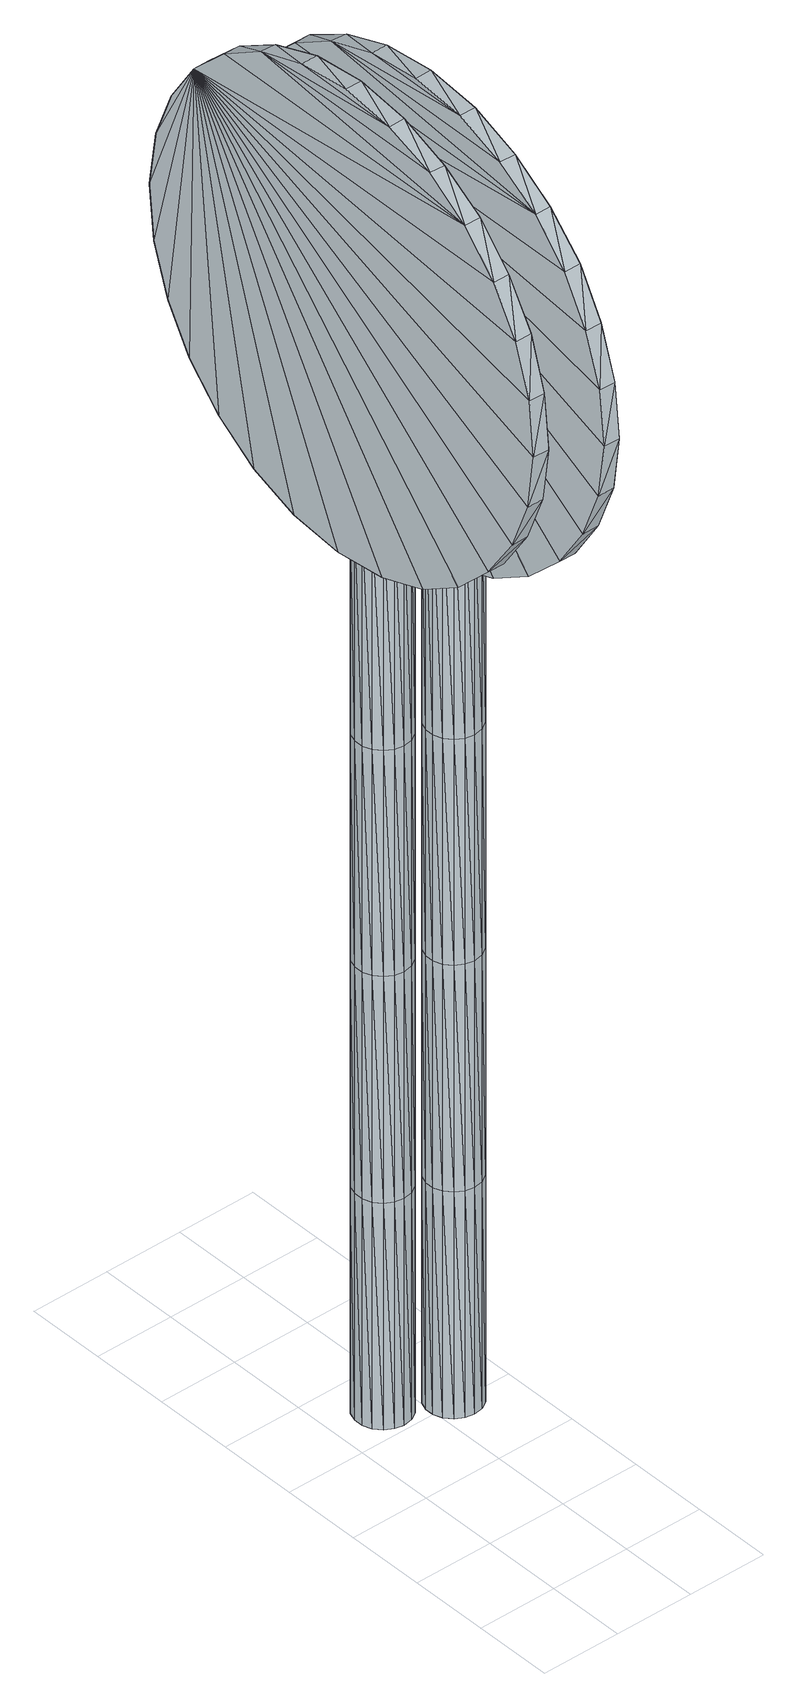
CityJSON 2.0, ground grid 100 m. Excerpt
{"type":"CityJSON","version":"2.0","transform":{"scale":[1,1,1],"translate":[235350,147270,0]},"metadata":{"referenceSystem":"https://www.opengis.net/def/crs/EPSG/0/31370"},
"CityObjects":{
"object1":{"type":"GenericCityObject","attributes":{"cluster":59,"mean_distance_to_centroid":0.147,"new_centroid_x":235304.31,"new_centroid_y":147688.89,"mean_distance_to_camera":8.13,"H1":0,"H2":0,"Z_final":109.16,"cluster2":-1,"proj_x":235305.79,"proj_y":147693.33,"id_line":25153,"bearing_l":288.42,"distance":4.69,"orientation":"left","G_obj":108.42},"geometry":[{"type":"MultiSurface","lod":"2","boundaries":[[[0,1,2]],[[2,1,3]],[[3,1,4]],[[4,1,5]],[[5,1,6]],[[1,7,6]],[[1,8,7]],[[1,9,8]],[[1,10,9]],[[1,11,10]],[[1,12,11]],[[1,13,12]],[[1,14,13]],[[15,14,1]],[[16,15,1]],[[17,16,1]],[[18,17,1]],[[0,18,1]],[[19,20,0]],[[19,0,2]],[[21,19,2]],[[21,2,3]],[[21,3,22]],[[22,3,4]],[[22,4,23]],[[23,4,5]],[[23,5,24]],[[24,5,6]],[[24,6,25]],[[25,6,7]],[[25,7,26]],[[26,7,8]],[[26,8,27]],[[8,9,27]],[[27,9,28]],[[9,10,28]],[[10,29,28]],[[10,11,29]],[[11,30,29]],[[11,12,30]],[[30,12,31]],[[31,12,13]],[[31,13,32]],[[32,13,14]],[[32,14,33]],[[33,14,15]],[[33,15,34]],[[34,15,16]],[[34,16,35]],[[35,16,17]],[[36,35,17]],[[18,36,17]],[[20,36,18]],[[20,18,0]],[[37,38,20]],[[37,20,19]],[[39,37,19]],[[21,39,19]],[[39,21,40]],[[40,21,22]],[[40,22,41]],[[41,22,23]],[[41,23,42]],[[42,23,24]],[[42,24,43]],[[43,24,25]],[[43,25,44]],[[44,25,26]],[[26,45,44]],[[26,27,45]],[[27,46,45]],[[27,28,46]],[[28,47,46]],[[28,29,47]],[[47,29,48]],[[29,30,48]],[[48,30,49]],[[49,30,31]],[[49,31,50]],[[50,31,32]],[[50,32,51]],[[51,32,33]],[[51,33,52]],[[52,33,34]],[[52,34,53]],[[53,34,35]],[[54,53,35]],[[54,35,36]],[[38,54,36]],[[38,36,20]],[[55,56,38]],[[55,38,37]],[[57,55,37]],[[57,37,39]],[[57,39,58]],[[58,39,40]],[[58,40,59]],[[59,40,41]],[[59,41,60]],[[60,41,42]],[[60,42,61]],[[61,42,43]],[[61,43,62]],[[62,43,44]],[[44,63,62]],[[44,45,63]],[[45,64,63]],[[45,46,64]],[[46,65,64]],[[46,47,65]],[[47,66,65]],[[47,48,66]],[[66,48,67]],[[67,48,49]],[[67,49,68]],[[68,49,50]],[[68,50,69]],[[69,50,51]],[[69,51,70]],[[70,51,52]],[[70,52,71]],[[71,52,53]],[[72,71,53]],[[72,53,54]],[[56,72,54]],[[56,54,38]],[[73,74,56]],[[73,56,55]],[[75,73,55]],[[75,55,57]],[[75,57,76]],[[76,57,58]],[[76,58,77]],[[77,58,59]],[[77,59,78]],[[78,59,60]],[[78,60,79]],[[79,60,61]],[[79,61,80]],[[80,61,62]],[[62,81,80]],[[62,63,81]],[[63,82,81]],[[63,64,82]],[[64,83,82]],[[64,65,83]],[[65,84,83]],[[65,66,84]],[[84,66,85]],[[85,66,67]],[[85,67,86]],[[86,67,68]],[[86,68,87]],[[87,68,69]],[[87,69,88]],[[88,69,70]],[[88,70,89]],[[89,70,71]],[[90,89,71]],[[90,71,72]],[[74,90,72]],[[74,72,56]],[[91,92,74]],[[91,74,73]],[[93,91,73]],[[93,73,75]],[[93,75,94]],[[94,75,76]],[[94,76,95]],[[95,76,77]],[[95,77,96]],[[96,77,78]],[[96,78,97]],[[97,78,79]],[[97,79,98]],[[98,79,80]],[[80,99,98]],[[80,81,99]],[[81,100,99]],[[81,82,100]],[[82,101,100]],[[82,83,101]],[[83,102,101]],[[83,84,102]],[[102,84,103]],[[103,84,85]],[[103,85,104]],[[104,85,86]],[[104,86,105]],[[105,86,87]],[[105,87,106]],[[106,87,88]],[[106,88,107]],[[107,88,89]],[[108,107,89]],[[108,89,90]],[[92,108,90]],[[92,90,74]],[[92,91,109]],[[91,93,109]],[[93,94,109]],[[94,95,109]],[[95,96,109]],[[109,96,97]],[[109,97,98]],[[109,98,99]],[[109,99,100]],[[109,100,101]],[[109,101,102]],[[109,102,103]],[[109,103,104]],[[105,109,104]],[[106,109,105]],[[107,109,106]],[[108,109,107]],[[92,109,108]],[[110,111,112]],[[113,112,114]],[[115,112,113]],[[116,112,115]],[[117,112,116]],[[118,112,117]],[[119,112,118]],[[120,112,119]],[[121,112,120]],[[122,112,121]],[[122,123,112]],[[123,110,112]],[[111,124,112]],[[124,125,112]],[[125,126,112]],[[126,127,112]],[[127,128,112]],[[128,129,112]],[[129,130,112]],[[130,131,112]],[[112,131,132]],[[131,133,132]],[[131,134,133]],[[133,134,135]],[[133,135,136]],[[135,137,136]],[[133,136,138]],[[136,139,138]],[[136,137,139]],[[137,140,139]],[[137,135,140]],[[135,141,140]],[[135,134,141]],[[134,142,141]],[[134,131,142]],[[131,143,142]],[[131,130,143]],[[143,130,144]],[[144,130,129]],[[144,129,145]],[[145,129,128]],[[145,128,146]],[[146,127,147]],[[147,127,126]],[[147,126,148]],[[148,126,125]],[[148,125,149]],[[149,125,124]],[[150,149,124]],[[150,124,111]],[[151,150,111]],[[151,111,110]],[[152,151,110]],[[152,110,123]],[[146,128,127]],[[153,123,122]],[[154,153,122]],[[154,122,121]],[[155,154,121]],[[155,121,120]],[[156,155,120]],[[156,120,119]],[[157,156,119]],[[157,119,118]],[[157,118,158]],[[158,118,117]],[[158,117,159]],[[153,152,123]],[[159,117,116]],[[159,116,160]],[[160,116,115]],[[160,115,161]],[[161,115,113]],[[161,113,162]],[[162,113,114]],[[162,114,163]],[[163,114,112]],[[163,112,164]],[[164,112,132]],[[132,165,164]],[[132,133,165]],[[133,138,165]],[[138,139,140]],[[161,162,163]],[[160,161,163]],[[159,160,163]],[[158,159,163]],[[157,158,163]],[[156,157,163]],[[155,156,163]],[[154,155,163]],[[153,154,163]],[[153,163,152]],[[152,163,151]],[[151,163,150]],[[150,163,149]],[[149,163,148]],[[148,163,147]],[[147,163,146]],[[146,163,145]],[[145,163,144]],[[144,163,143]],[[143,163,142]],[[163,164,142]],[[142,164,165]],[[142,165,141]],[[165,140,141]],[[165,138,140]],[[166,167,168]],[[168,167,169]],[[170,168,169]],[[170,169,171]],[[170,171,172]],[[172,171,173]],[[172,173,174]],[[174,173,175]],[[174,175,176]],[[176,175,177]],[[176,177,178]],[[178,177,179]],[[178,179,180]],[[180,179,181]],[[180,181,182]],[[182,181,183]],[[182,183,184]],[[184,183,185]],[[184,185,186]],[[186,185,187]],[[186,187,188]],[[188,187,189]],[[188,189,190]],[[190,189,191]],[[192,190,191]],[[192,191,193]],[[194,192,193]],[[194,193,195]],[[196,194,195]],[[196,195,197]],[[198,196,197]],[[198,197,199]],[[200,198,199]],[[200,199,201]],[[202,200,201]],[[202,201,203]],[[204,202,203]],[[204,203,205]],[[206,204,205]],[[206,205,207]],[[208,206,207]],[[208,207,209]],[[210,208,209]],[[210,209,211]],[[212,210,211]],[[212,211,213]],[[214,212,213]],[[214,213,215]],[[216,214,215]],[[216,215,217]],[[216,217,218]],[[218,217,219]],[[218,219,220]],[[220,219,221]],[[220,221,222]],[[222,221,223]],[[222,223,224]],[[224,223,225]],[[224,225,226]],[[226,225,227]],[[226,227,228]],[[228,227,229]],[[228,229,230]],[[230,229,231]],[[230,231,232]],[[232,231,233]],[[232,233,234]],[[234,233,235]],[[234,235,236]],[[236,235,237]],[[238,236,237]],[[238,237,239]],[[238,239,240]],[[240,239,241]],[[241,242,240]],[[241,243,242]],[[242,243,244]],[[244,243,245]],[[244,245,246]],[[246,245,247]],[[246,247,248]],[[248,247,249]],[[248,249,250]],[[250,249,251]],[[250,251,252]],[[252,251,253]],[[252,253,254]],[[254,253,255]],[[254,255,256]],[[256,255,257]],[[256,257,258]],[[258,257,259]],[[258,259,260]],[[260,259,261]],[[260,261,262]],[[262,261,263]],[[262,263,264]],[[264,263,265]],[[264,265,266]],[[266,265,267]],[[267,268,266]],[[267,269,268]],[[269,270,268]],[[269,271,270]],[[271,272,270]],[[271,273,272]],[[273,274,272]],[[273,275,274]],[[275,276,274]],[[275,277,276]],[[277,278,276]],[[277,279,278]],[[279,280,278]],[[279,281,280]],[[281,282,280]],[[281,283,282]],[[283,284,282]],[[283,285,284]],[[285,286,284]],[[285,287,286]],[[287,288,286]],[[287,289,288]],[[288,289,290]],[[290,289,291]],[[290,291,292]],[[292,291,293]],[[292,293,294]],[[294,293,295]],[[294,295,296]],[[296,295,297]],[[296,297,298]],[[298,297,299]],[[298,299,300]],[[300,299,301]],[[300,301,302]],[[302,301,303]],[[302,303,304]],[[304,303,305]],[[304,305,306]],[[306,305,307]],[[306,307,308]],[[308,307,309]],[[308,309,310]],[[310,309,311]],[[311,166,310]],[[311,167,166]],[[169,167,311]],[[169,311,171]],[[171,311,309]],[[173,171,309]],[[173,309,307]],[[175,173,307]],[[175,307,305]],[[177,175,305]],[[177,305,303]],[[179,177,303]],[[179,303,301]],[[181,179,301]],[[181,301,299]],[[183,181,299]],[[183,299,297]],[[183,297,295]],[[185,183,295]],[[185,295,293]],[[187,185,293]],[[187,293,291]],[[189,187,291]],[[189,291,289]],[[189,289,287]],[[189,287,285]],[[191,189,285]],[[191,285,283]],[[193,191,283]],[[195,193,283]],[[195,283,281]],[[197,195,281]],[[199,197,281]],[[201,199,281]],[[201,281,279]],[[203,201,279]],[[205,203,279]],[[205,279,277]],[[205,277,207]],[[207,277,209]],[[209,277,275]],[[209,275,211]],[[211,275,273]],[[211,273,213]],[[213,273,271]],[[213,271,215]],[[215,271,269]],[[215,269,217]],[[217,269,219]],[[219,269,267]],[[219,267,221]],[[221,267,265]],[[221,265,223]],[[223,265,263]],[[223,263,225]],[[225,263,261]],[[225,261,227]],[[227,261,259]],[[227,259,229]],[[229,259,257]],[[229,257,255]],[[229,255,231]],[[231,255,253]],[[231,253,233]],[[233,253,251]],[[233,251,235]],[[251,249,235]],[[235,249,247]],[[235,247,237]],[[247,245,237]],[[237,245,243]],[[237,243,239]],[[239,243,241]],[[238,240,242]],[[168,310,166]],[[170,310,168]],[[170,308,310]],[[172,308,170]],[[172,306,308]],[[174,306,172]],[[174,304,306]],[[176,304,174]],[[176,302,304]],[[178,302,176]],[[178,300,302]],[[180,300,178]],[[180,298,300]],[[182,298,180]],[[182,296,298]],[[182,294,296]],[[184,294,182]],[[184,292,294]],[[186,292,184]],[[186,290,292]],[[188,290,186]],[[188,288,290]],[[188,286,288]],[[188,284,286]],[[190,284,188]],[[190,282,284]],[[192,282,190]],[[194,282,192]],[[194,280,282]],[[196,280,194]],[[198,280,196]],[[200,280,198]],[[200,278,280]],[[202,278,200]],[[204,278,202]],[[204,276,278]],[[204,206,276]],[[206,208,276]],[[208,274,276]],[[208,210,274]],[[210,272,274]],[[210,212,272]],[[212,270,272]],[[212,214,270]],[[214,268,270]],[[214,216,268]],[[216,218,268]],[[218,266,268]],[[218,220,266]],[[220,264,266]],[[220,222,264]],[[222,262,264]],[[222,224,262]],[[224,260,262]],[[224,226,260]],[[226,258,260]],[[226,228,258]],[[228,256,258]],[[228,254,256]],[[228,230,254]],[[230,252,254]],[[230,232,252]],[[232,250,252]],[[232,234,250]],[[250,234,248]],[[234,246,248]],[[234,236,246]],[[246,236,244]],[[236,242,244]],[[236,238,242]],[[312,313,314]],[[314,313,315]],[[316,314,315]],[[316,315,317]],[[316,317,318]],[[318,317,319]],[[318,319,320]],[[320,319,321]],[[320,321,322]],[[322,321,323]],[[322,323,324]],[[324,323,325]],[[324,325,326]],[[326,325,327]],[[326,327,328]],[[328,327,329]],[[328,329,330]],[[330,329,331]],[[330,331,332]],[[332,331,333]],[[332,333,334]],[[334,333,335]],[[334,335,336]],[[336,335,337]],[[338,336,337]],[[338,337,339]],[[340,338,339]],[[340,339,341]],[[342,340,341]],[[342,341,343]],[[344,342,343]],[[344,343,345]],[[346,344,345]],[[346,345,347]],[[348,346,347]],[[348,347,349]],[[350,348,349]],[[350,349,351]],[[352,350,351]],[[352,351,353]],[[354,352,353]],[[354,353,355]],[[356,354,355]],[[356,355,357]],[[358,356,357]],[[358,357,359]],[[360,358,359]],[[360,359,361]],[[362,360,361]],[[362,361,363]],[[362,363,364]],[[364,363,365]],[[364,365,366]],[[366,365,367]],[[366,367,368]],[[368,367,369]],[[368,369,370]],[[370,369,371]],[[370,371,372]],[[372,371,373]],[[372,373,374]],[[374,373,375]],[[374,375,376]],[[376,375,377]],[[376,377,378]],[[378,377,379]],[[378,379,380]],[[380,379,381]],[[380,381,382]],[[382,381,383]],[[384,382,383]],[[384,383,385]],[[384,385,386]],[[386,385,387]],[[387,388,386]],[[387,389,388]],[[388,389,390]],[[390,389,391]],[[390,391,392]],[[392,391,393]],[[392,393,394]],[[394,393,395]],[[394,395,396]],[[396,395,397]],[[396,397,398]],[[398,397,399]],[[398,399,400]],[[400,399,401]],[[400,401,402]],[[402,401,403]],[[402,403,404]],[[404,403,405]],[[404,405,406]],[[406,405,407]],[[406,407,408]],[[408,407,409]],[[408,409,410]],[[410,409,411]],[[410,411,412]],[[412,411,413]],[[413,414,412]],[[413,415,414]],[[415,416,414]],[[415,417,416]],[[417,418,416]],[[417,419,418]],[[419,420,418]],[[419,421,420]],[[421,422,420]],[[421,423,422]],[[423,424,422]],[[423,425,424]],[[425,426,424]],[[425,427,426]],[[427,428,426]],[[427,429,428]],[[429,430,428]],[[429,431,430]],[[431,432,430]],[[431,433,432]],[[433,434,432]],[[433,435,434]],[[434,435,436]],[[436,435,437]],[[436,437,438]],[[438,437,439]],[[438,439,440]],[[440,439,441]],[[440,441,442]],[[442,441,443]],[[442,443,444]],[[444,443,445]],[[444,445,446]],[[446,445,447]],[[446,447,448]],[[448,447,449]],[[448,449,450]],[[450,449,451]],[[450,451,452]],[[452,451,453]],[[452,453,454]],[[454,453,455]],[[454,455,456]],[[456,455,457]],[[457,312,456]],[[457,313,312]],[[315,313,457]],[[315,457,317]],[[317,457,455]],[[319,317,455]],[[319,455,453]],[[321,319,453]],[[321,453,451]],[[323,321,451]],[[323,451,449]],[[325,323,449]],[[325,449,447]],[[327,325,447]],[[327,447,445]],[[329,327,445]],[[329,445,443]],[[329,443,441]],[[331,329,441]],[[331,441,439]],[[333,331,439]],[[333,439,437]],[[335,333,437]],[[335,437,435]],[[335,435,433]],[[335,433,431]],[[337,335,431]],[[337,431,429]],[[339,337,429]],[[341,339,429]],[[341,429,427]],[[343,341,427]],[[345,343,427]],[[347,345,427]],[[347,427,425]],[[349,347,425]],[[351,349,425]],[[351,425,423]],[[351,423,353]],[[353,423,355]],[[355,423,421]],[[355,421,357]],[[357,421,419]],[[357,419,359]],[[359,419,417]],[[359,417,361]],[[361,417,415]],[[361,415,363]],[[363,415,365]],[[365,415,413]],[[365,413,367]],[[367,413,411]],[[367,411,369]],[[369,411,409]],[[369,409,371]],[[371,409,407]],[[371,407,373]],[[373,407,405]],[[373,405,375]],[[375,405,403]],[[375,403,401]],[[375,401,377]],[[377,401,399]],[[377,399,379]],[[379,399,397]],[[379,397,381]],[[397,395,381]],[[381,395,393]],[[381,393,383]],[[393,391,383]],[[383,391,389]],[[383,389,385]],[[385,389,387]],[[384,386,388]],[[314,456,312]],[[316,456,314]],[[316,454,456]],[[318,454,316]],[[318,452,454]],[[320,452,318]],[[320,450,452]],[[322,450,320]],[[322,448,450]],[[324,448,322]],[[324,446,448]],[[326,446,324]],[[326,444,446]],[[328,444,326]],[[328,442,444]],[[328,440,442]],[[330,440,328]],[[330,438,440]],[[332,438,330]],[[332,436,438]],[[334,436,332]],[[334,434,436]],[[334,432,434]],[[334,430,432]],[[336,430,334]],[[336,428,430]],[[338,428,336]],[[340,428,338]],[[340,426,428]],[[342,426,340]],[[344,426,342]],[[346,426,344]],[[346,424,426]],[[348,424,346]],[[350,424,348]],[[350,422,424]],[[350,352,422]],[[352,354,422]],[[354,420,422]],[[354,356,420]],[[356,418,420]],[[356,358,418]],[[358,416,418]],[[358,360,416]],[[360,414,416]],[[360,362,414]],[[362,364,414]],[[364,412,414]],[[364,366,412]],[[366,410,412]],[[366,368,410]],[[368,408,410]],[[368,370,408]],[[370,406,408]],[[370,372,406]],[[372,404,406]],[[372,374,404]],[[374,402,404]],[[374,400,402]],[[374,376,400]],[[376,398,400]],[[376,378,398]],[[378,396,398]],[[378,380,396]],[[396,380,394]],[[380,392,394]],[[380,382,392]],[[392,382,390]],[[382,388,390]],[[382,384,388]]]}]},
"object2":{"type":"GenericCityObject","attributes":{"cluster":58,"mean_distance_to_centroid":0.228,"new_centroid_x":235371.14,"new_centroid_y":147654.62,"mean_distance_to_camera":10.74,"H1":0,"H2":0,"Z_final":109.04,"cluster2":-1,"proj_x":235377.13,"proj_y":147657.93,"id_line":25151,"bearing_l":331.05,"distance":6.84,"orientation":"left","G_obj":151.05},"geometry":[{"type":"MultiSurface","lod":"2","boundaries":[[[458,459,460]],[[460,459,461]],[[461,459,462]],[[462,459,463]],[[463,459,464]],[[459,465,464]],[[459,466,465]],[[459,467,466]],[[459,468,467]],[[459,469,468]],[[459,470,469]],[[459,471,470]],[[459,472,471]],[[473,472,459]],[[474,473,459]],[[475,474,459]],[[476,475,459]],[[458,476,459]],[[477,478,458]],[[477,458,460]],[[479,477,460]],[[479,460,461]],[[479,461,480]],[[480,461,462]],[[480,462,481]],[[481,462,463]],[[481,463,482]],[[482,463,464]],[[482,464,483]],[[483,464,465]],[[483,465,484]],[[484,465,466]],[[484,466,485]],[[466,467,485]],[[485,467,486]],[[467,468,486]],[[468,487,486]],[[468,469,487]],[[469,488,487]],[[469,470,488]],[[488,470,489]],[[489,470,471]],[[489,471,490]],[[490,471,472]],[[490,472,491]],[[491,472,473]],[[491,473,492]],[[492,473,474]],[[492,474,493]],[[493,474,475]],[[494,493,475]],[[476,494,475]],[[478,494,476]],[[478,476,458]],[[495,496,478]],[[495,478,477]],[[497,495,477]],[[479,497,477]],[[497,479,498]],[[498,479,480]],[[498,480,499]],[[499,480,481]],[[499,481,500]],[[500,481,482]],[[500,482,501]],[[501,482,483]],[[501,483,502]],[[502,483,484]],[[484,503,502]],[[484,485,503]],[[485,504,503]],[[485,486,504]],[[486,505,504]],[[486,487,505]],[[505,487,506]],[[487,488,506]],[[506,488,507]],[[507,488,489]],[[507,489,508]],[[508,489,490]],[[508,490,509]],[[509,490,491]],[[509,491,510]],[[510,491,492]],[[510,492,511]],[[511,492,493]],[[512,511,493]],[[512,493,494]],[[496,512,494]],[[496,494,478]],[[513,514,496]],[[513,496,495]],[[515,513,495]],[[515,495,497]],[[515,497,516]],[[516,497,498]],[[516,498,517]],[[517,498,499]],[[517,499,518]],[[518,499,500]],[[518,500,519]],[[519,500,501]],[[519,501,520]],[[520,501,502]],[[502,521,520]],[[502,503,521]],[[503,522,521]],[[503,504,522]],[[504,523,522]],[[504,505,523]],[[505,524,523]],[[505,506,524]],[[524,506,525]],[[525,506,507]],[[525,507,526]],[[526,507,508]],[[526,508,527]],[[527,508,509]],[[527,509,528]],[[528,509,510]],[[528,510,529]],[[529,510,511]],[[530,529,511]],[[530,511,512]],[[514,530,512]],[[514,512,496]],[[531,532,514]],[[531,514,513]],[[533,531,513]],[[533,513,515]],[[533,515,534]],[[534,515,516]],[[534,516,535]],[[535,516,517]],[[535,517,536]],[[536,517,518]],[[536,518,537]],[[537,518,519]],[[537,519,538]],[[538,519,520]],[[520,539,538]],[[520,521,539]],[[521,540,539]],[[521,522,540]],[[522,541,540]],[[522,523,541]],[[523,542,541]],[[523,524,542]],[[542,524,543]],[[543,524,525]],[[543,525,544]],[[544,525,526]],[[544,526,545]],[[545,526,527]],[[545,527,546]],[[546,527,528]],[[546,528,547]],[[547,528,529]],[[548,547,529]],[[548,529,530]],[[532,548,530]],[[532,530,514]],[[549,550,532]],[[549,532,531]],[[551,549,531]],[[551,531,533]],[[551,533,552]],[[552,533,534]],[[552,534,553]],[[553,534,535]],[[553,535,554]],[[554,535,536]],[[554,536,555]],[[555,536,537]],[[555,537,556]],[[556,537,538]],[[538,557,556]],[[538,539,557]],[[539,558,557]],[[539,540,558]],[[540,559,558]],[[540,541,559]],[[541,560,559]],[[541,542,560]],[[560,542,561]],[[561,542,543]],[[561,543,562]],[[562,543,544]],[[562,544,563]],[[563,544,545]],[[563,545,564]],[[564,545,546]],[[564,546,565]],[[565,546,547]],[[566,565,547]],[[566,547,548]],[[550,566,548]],[[550,548,532]],[[550,549,567]],[[549,551,567]],[[551,552,567]],[[552,553,567]],[[553,554,567]],[[567,554,555]],[[567,555,556]],[[567,556,557]],[[567,557,558]],[[567,558,559]],[[567,559,560]],[[567,560,561]],[[567,561,562]],[[563,567,562]],[[564,567,563]],[[565,567,564]],[[566,567,565]],[[550,567,566]],[[568,569,570]],[[571,570,572]],[[573,570,571]],[[574,570,573]],[[575,570,574]],[[576,570,575]],[[577,570,576]],[[578,570,577]],[[579,570,578]],[[580,570,579]],[[580,581,570]],[[581,568,570]],[[569,582,570]],[[582,583,570]],[[583,584,570]],[[584,585,570]],[[585,586,570]],[[586,587,570]],[[587,588,570]],[[588,589,570]],[[570,589,590]],[[589,591,590]],[[589,592,591]],[[591,592,593]],[[591,593,594]],[[593,595,594]],[[591,594,596]],[[594,597,596]],[[594,595,597]],[[595,598,597]],[[595,593,598]],[[593,599,598]],[[593,592,599]],[[592,600,599]],[[592,589,600]],[[589,601,600]],[[589,588,601]],[[601,588,602]],[[602,588,587]],[[602,587,603]],[[603,587,586]],[[603,586,604]],[[604,585,605]],[[605,585,584]],[[605,584,606]],[[606,584,583]],[[606,583,607]],[[607,583,582]],[[608,607,582]],[[608,582,569]],[[609,608,569]],[[609,569,568]],[[610,609,568]],[[610,568,581]],[[604,586,585]],[[611,581,580]],[[612,611,580]],[[612,580,579]],[[613,612,579]],[[613,579,578]],[[614,613,578]],[[614,578,577]],[[615,614,577]],[[615,577,576]],[[615,576,616]],[[616,576,575]],[[616,575,617]],[[611,610,581]],[[617,575,574]],[[617,574,618]],[[618,574,573]],[[618,573,619]],[[619,573,571]],[[619,571,620]],[[620,571,572]],[[620,572,621]],[[621,572,570]],[[621,570,622]],[[622,570,590]],[[590,623,622]],[[590,591,623]],[[591,596,623]],[[596,597,598]],[[619,620,621]],[[618,619,621]],[[617,618,621]],[[616,617,621]],[[615,616,621]],[[614,615,621]],[[613,614,621]],[[612,613,621]],[[611,612,621]],[[611,621,610]],[[610,621,609]],[[609,621,608]],[[608,621,607]],[[607,621,606]],[[606,621,605]],[[605,621,604]],[[604,621,603]],[[603,621,602]],[[602,621,601]],[[601,621,600]],[[621,622,600]],[[600,622,623]],[[600,623,599]],[[623,598,599]],[[623,596,598]],[[624,625,626]],[[626,625,627]],[[628,626,627]],[[628,627,629]],[[628,629,630]],[[630,629,631]],[[630,631,632]],[[632,631,633]],[[632,633,634]],[[634,633,635]],[[634,635,636]],[[636,635,637]],[[636,637,638]],[[638,637,639]],[[638,639,640]],[[640,639,641]],[[640,641,642]],[[642,641,643]],[[642,643,644]],[[644,643,645]],[[644,645,646]],[[646,645,647]],[[646,647,648]],[[648,647,649]],[[650,648,649]],[[650,649,651]],[[652,650,651]],[[652,651,653]],[[654,652,653]],[[654,653,655]],[[656,654,655]],[[656,655,657]],[[658,656,657]],[[658,657,659]],[[660,658,659]],[[660,659,661]],[[662,660,661]],[[662,661,663]],[[664,662,663]],[[664,663,665]],[[666,664,665]],[[666,665,667]],[[668,666,667]],[[668,667,669]],[[670,668,669]],[[670,669,671]],[[672,670,671]],[[672,671,673]],[[674,672,673]],[[674,673,675]],[[674,675,676]],[[676,675,677]],[[676,677,678]],[[678,677,679]],[[678,679,680]],[[680,679,681]],[[680,681,682]],[[682,681,683]],[[682,683,684]],[[684,683,685]],[[684,685,686]],[[686,685,687]],[[686,687,688]],[[688,687,689]],[[688,689,690]],[[690,689,691]],[[690,691,692]],[[692,691,693]],[[692,693,694]],[[694,693,695]],[[694,695,696]],[[696,695,697]],[[698,696,697]],[[698,697,699]],[[698,699,700]],[[700,699,701]],[[701,702,700]],[[701,703,702]],[[702,703,704]],[[704,703,705]],[[704,705,706]],[[706,705,707]],[[706,707,708]],[[708,707,709]],[[708,709,710]],[[710,709,711]],[[710,711,712]],[[712,711,713]],[[712,713,714]],[[714,713,715]],[[714,715,716]],[[716,715,717]],[[716,717,718]],[[718,717,719]],[[718,719,720]],[[720,719,721]],[[720,721,722]],[[722,721,723]],[[722,723,724]],[[724,723,725]],[[724,725,726]],[[726,725,727]],[[727,728,726]],[[727,729,728]],[[729,730,728]],[[729,731,730]],[[731,732,730]],[[731,733,732]],[[733,734,732]],[[733,735,734]],[[735,736,734]],[[735,737,736]],[[737,738,736]],[[737,739,738]],[[739,740,738]],[[739,741,740]],[[741,742,740]],[[741,743,742]],[[743,744,742]],[[743,745,744]],[[745,746,744]],[[745,747,746]],[[747,748,746]],[[747,749,748]],[[748,749,750]],[[750,749,751]],[[750,751,752]],[[752,751,753]],[[752,753,754]],[[754,753,755]],[[754,755,756]],[[756,755,757]],[[756,757,758]],[[758,757,759]],[[758,759,760]],[[760,759,761]],[[760,761,762]],[[762,761,763]],[[762,763,764]],[[764,763,765]],[[764,765,766]],[[766,765,767]],[[766,767,768]],[[768,767,769]],[[768,769,770]],[[770,769,771]],[[771,624,770]],[[771,625,624]],[[627,625,771]],[[627,771,629]],[[629,771,769]],[[631,629,769]],[[631,769,767]],[[633,631,767]],[[633,767,765]],[[635,633,765]],[[635,765,763]],[[637,635,763]],[[637,763,761]],[[639,637,761]],[[639,761,759]],[[641,639,759]],[[641,759,757]],[[641,757,755]],[[643,641,755]],[[643,755,753]],[[645,643,753]],[[645,753,751]],[[647,645,751]],[[647,751,749]],[[647,749,747]],[[647,747,745]],[[649,647,745]],[[649,745,743]],[[651,649,743]],[[653,651,743]],[[653,743,741]],[[655,653,741]],[[657,655,741]],[[659,657,741]],[[659,741,739]],[[661,659,739]],[[663,661,739]],[[663,739,737]],[[663,737,665]],[[665,737,667]],[[667,737,735]],[[667,735,669]],[[669,735,733]],[[669,733,671]],[[671,733,731]],[[671,731,673]],[[673,731,729]],[[673,729,675]],[[675,729,677]],[[677,729,727]],[[677,727,679]],[[679,727,681]],[[681,727,725]],[[681,725,683]],[[683,725,723]],[[683,723,685]],[[685,723,721]],[[685,721,687]],[[687,721,719]],[[687,719,689]],[[689,719,717]],[[689,717,715]],[[689,715,691]],[[691,715,713]],[[691,713,693]],[[693,713,711]],[[693,711,695]],[[711,709,695]],[[695,709,707]],[[695,707,697]],[[707,705,697]],[[697,705,703]],[[697,703,699]],[[699,703,701]],[[698,700,702]],[[626,770,624]],[[628,770,626]],[[628,768,770]],[[630,768,628]],[[630,766,768]],[[632,766,630]],[[632,764,766]],[[634,764,632]],[[634,762,764]],[[636,762,634]],[[636,760,762]],[[638,760,636]],[[638,758,760]],[[640,758,638]],[[640,756,758]],[[640,754,756]],[[642,754,640]],[[642,752,754]],[[644,752,642]],[[644,750,752]],[[646,750,644]],[[646,748,750]],[[646,746,748]],[[646,744,746]],[[648,744,646]],[[648,742,744]],[[650,742,648]],[[652,742,650]],[[652,740,742]],[[654,740,652]],[[656,740,654]],[[658,740,656]],[[658,738,740]],[[660,738,658]],[[662,738,660]],[[662,736,738]],[[662,664,736]],[[664,666,736]],[[666,734,736]],[[666,668,734]],[[668,732,734]],[[668,670,732]],[[670,730,732]],[[670,672,730]],[[672,728,730]],[[672,674,728]],[[674,676,728]],[[676,726,728]],[[676,678,726]],[[678,680,726]],[[680,724,726]],[[680,682,724]],[[682,722,724]],[[682,684,722]],[[684,720,722]],[[684,686,720]],[[686,718,720]],[[686,688,718]],[[688,716,718]],[[688,714,716]],[[688,690,714]],[[690,712,714]],[[690,692,712]],[[692,710,712]],[[692,694,710]],[[710,694,708]],[[694,706,708]],[[694,696,706]],[[706,696,704]],[[696,702,704]],[[696,698,702]],[[772,773,774]],[[774,773,775]],[[776,774,775]],[[776,775,777]],[[776,777,778]],[[778,777,779]],[[778,779,780]],[[780,779,781]],[[780,781,782]],[[782,781,783]],[[782,783,784]],[[784,783,785]],[[784,785,786]],[[786,785,787]],[[786,787,788]],[[788,787,789]],[[788,789,790]],[[790,789,791]],[[790,791,792]],[[792,791,793]],[[792,793,794]],[[794,793,795]],[[794,795,796]],[[796,795,797]],[[798,796,797]],[[798,797,799]],[[800,798,799]],[[800,799,801]],[[802,800,801]],[[802,801,803]],[[804,802,803]],[[804,803,805]],[[806,804,805]],[[806,805,807]],[[808,806,807]],[[808,807,809]],[[810,808,809]],[[810,809,811]],[[812,810,811]],[[812,811,813]],[[814,812,813]],[[814,813,815]],[[816,814,815]],[[816,815,817]],[[818,816,817]],[[818,817,819]],[[820,818,819]],[[820,819,821]],[[822,820,821]],[[822,821,823]],[[822,823,824]],[[824,823,825]],[[824,825,826]],[[826,825,827]],[[826,827,828]],[[828,827,829]],[[828,829,830]],[[830,829,831]],[[830,831,832]],[[832,831,833]],[[832,833,834]],[[834,833,835]],[[834,835,836]],[[836,835,837]],[[836,837,838]],[[838,837,839]],[[838,839,840]],[[840,839,841]],[[840,841,842]],[[842,841,843]],[[842,843,844]],[[844,843,845]],[[846,844,845]],[[846,845,847]],[[846,847,848]],[[848,847,849]],[[849,850,848]],[[849,851,850]],[[850,851,852]],[[852,851,853]],[[852,853,854]],[[854,853,855]],[[854,855,856]],[[856,855,857]],[[856,857,858]],[[858,857,859]],[[858,859,860]],[[860,859,861]],[[860,861,862]],[[862,861,863]],[[862,863,864]],[[864,863,865]],[[864,865,866]],[[866,865,867]],[[866,867,868]],[[868,867,869]],[[868,869,870]],[[870,869,871]],[[870,871,872]],[[872,871,873]],[[872,873,874]],[[874,873,875]],[[875,876,874]],[[875,877,876]],[[877,878,876]],[[877,879,878]],[[879,880,878]],[[879,881,880]],[[881,882,880]],[[881,883,882]],[[883,884,882]],[[883,885,884]],[[885,886,884]],[[885,887,886]],[[887,888,886]],[[887,889,888]],[[889,890,888]],[[889,891,890]],[[891,892,890]],[[891,893,892]],[[893,894,892]],[[893,895,894]],[[895,896,894]],[[895,897,896]],[[896,897,898]],[[898,897,899]],[[898,899,900]],[[900,899,901]],[[900,901,902]],[[902,901,903]],[[902,903,904]],[[904,903,905]],[[904,905,906]],[[906,905,907]],[[906,907,908]],[[908,907,909]],[[908,909,910]],[[910,909,911]],[[910,911,912]],[[912,911,913]],[[912,913,914]],[[914,913,915]],[[914,915,916]],[[916,915,917]],[[916,917,918]],[[918,917,919]],[[919,772,918]],[[919,773,772]],[[775,773,919]],[[775,919,777]],[[777,919,917]],[[779,777,917]],[[779,917,915]],[[781,779,915]],[[781,915,913]],[[783,781,913]],[[783,913,911]],[[785,783,911]],[[785,911,909]],[[787,785,909]],[[787,909,907]],[[789,787,907]],[[789,907,905]],[[789,905,903]],[[791,789,903]],[[791,903,901]],[[793,791,901]],[[793,901,899]],[[795,793,899]],[[795,899,897]],[[795,897,895]],[[795,895,893]],[[797,795,893]],[[797,893,891]],[[799,797,891]],[[801,799,891]],[[801,891,889]],[[803,801,889]],[[805,803,889]],[[807,805,889]],[[807,889,887]],[[809,807,887]],[[811,809,887]],[[811,887,885]],[[811,885,813]],[[813,885,815]],[[815,885,883]],[[815,883,817]],[[817,883,881]],[[817,881,819]],[[819,881,879]],[[819,879,821]],[[821,879,877]],[[821,877,823]],[[823,877,825]],[[825,877,875]],[[825,875,827]],[[827,875,829]],[[829,875,873]],[[829,873,831]],[[831,873,871]],[[831,871,833]],[[833,871,869]],[[833,869,835]],[[835,869,867]],[[835,867,837]],[[837,867,865]],[[837,865,863]],[[837,863,839]],[[839,863,861]],[[839,861,841]],[[841,861,859]],[[841,859,843]],[[859,857,843]],[[843,857,855]],[[843,855,845]],[[855,853,845]],[[845,853,851]],[[845,851,847]],[[847,851,849]],[[846,848,850]],[[774,918,772]],[[776,918,774]],[[776,916,918]],[[778,916,776]],[[778,914,916]],[[780,914,778]],[[780,912,914]],[[782,912,780]],[[782,910,912]],[[784,910,782]],[[784,908,910]],[[786,908,784]],[[786,906,908]],[[788,906,786]],[[788,904,906]],[[788,902,904]],[[790,902,788]],[[790,900,902]],[[792,900,790]],[[792,898,900]],[[794,898,792]],[[794,896,898]],[[794,894,896]],[[794,892,894]],[[796,892,794]],[[796,890,892]],[[798,890,796]],[[800,890,798]],[[800,888,890]],[[802,888,800]],[[804,888,802]],[[806,888,804]],[[806,886,888]],[[808,886,806]],[[810,886,808]],[[810,884,886]],[[810,812,884]],[[812,814,884]],[[814,882,884]],[[814,816,882]],[[816,880,882]],[[816,818,880]],[[818,878,880]],[[818,820,878]],[[820,876,878]],[[820,822,876]],[[822,824,876]],[[824,874,876]],[[824,826,874]],[[826,828,874]],[[828,872,874]],[[828,830,872]],[[830,870,872]],[[830,832,870]],[[832,868,870]],[[832,834,868]],[[834,866,868]],[[834,836,866]],[[836,864,866]],[[836,862,864]],[[836,838,862]],[[838,860,862]],[[838,840,860]],[[840,858,860]],[[840,842,858]],[[858,842,856]],[[842,854,856]],[[842,844,854]],[[854,844,852]],[[844,850,852]],[[844,846,850]]]}]}
},
"vertices":[
[63,373,2],[63,340,2],[75,371,2],[85,365,2],[93,357,2],[97,346,2],[97,334,2],[93,323,2],[85,314,2],[75,308,2],[63,306,2],[52,308,2],[42,314,2],[34,323,2],[30,334,2],[30,346,2],[34,357,2],[42,365,2],[52,371,2],[75,371,300],[63,373,300],[85,365,300],[93,357,300],[97,346,300],[97,334,300],[93,323,300],[85,314,300],[75,308,300],[63,306,300],[52,308,300],[42,314,300],[34,323,300],[30,334,300],[30,346,300],[34,357,300],[42,365,300],[52,371,300],[75,371,598],[63,373,598],[85,365,598],[93,357,598],[97,346,598],[97,334,598],[93,323,598],[85,314,598],[75,308,598],[63,306,598],[52,308,598],[42,314,598],[34,323,598],[30,334,598],[30,346,598],[34,357,598],[42,365,598],[52,371,598],[75,371,895],[63,373,895],[85,365,895],[93,357,895],[97,346,895],[97,334,895],[93,323,895],[85,314,895],[75,308,895],[63,306,895],[52,308,895],[42,314,895],[34,323,895],[30,334,895],[30,346,895],[34,357,895],[42,365,895],[52,371,895],[75,371,1193],[63,373,1193],[85,365,1193],[93,357,1193],[97,346,1193],[97,334,1193],[93,323,1193],[85,314,1193],[75,308,1193],[63,306,1193],[52,308,1193],[42,314,1193],[34,323,1193],[30,334,1193],[30,346,1193],[34,357,1193],[42,365,1193],[52,371,1193],[75,371,1491],[63,373,1491],[85,365,1491],[93,357,1491],[97,346,1491],[97,334,1491],[93,323,1491],[85,314,1491],[75,308,1491],[63,306,1491],[52,308,1491],[42,314,1491],[34,323,1491],[30,334,1491],[30,346,1491],[34,357,1491],[42,365,1491],[52,371,1491],[63,340,1491],[28,213,1185],[28,157,1221],[37,582,1645],[36,640,1525],[37,617,1589],[34,648,1456],[33,640,1387],[32,617,1324],[31,582,1268],[30,535,1221],[29,479,1185],[28,415,1162],[28,346,1154],[28,277,1162],[29,111,1268],[30,75,1324],[31,52,1387],[32,44,1456],[33,52,1525],[35,75,1589],[36,111,1645],[37,157,1692],[38,535,1692],[38,479,1727],[37,213,1727],[38,277,1750],[39,415,1750],[39,346,1758],[18,415,1750],[18,346,1758],[17,277,1750],[17,213,1728],[16,157,1692],[15,111,1645],[14,75,1589],[12,52,1526],[11,44,1457],[10,52,1387],[9,75,1324],[8,111,1268],[7,157,1221],[7,213,1185],[7,277,1163],[7,346,1155],[7,415,1163],[8,479,1185],[9,535,1221],[10,582,1268],[11,617,1324],[12,640,1387],[13,648,1457],[15,640,1526],[16,617,1589],[16,582,1645],[17,535,1692],[18,479,1728],[20,450,1304],[20,450,1265],[54,449,1304],[54,449,1265],[54,430,1304],[54,430,1265],[76,422,1304],[76,422,1265],[79,421,1304],[79,421,1265],[83,419,1304],[83,419,1265],[86,418,1304],[86,418,1265],[89,416,1304],[89,416,1265],[93,414,1304],[93,414,1265],[96,412,1304],[96,412,1265],[99,409,1304],[99,409,1265],[109,402,1304],[109,402,1265],[112,400,1304],[112,400,1265],[114,397,1304],[114,397,1265],[116,394,1304],[116,394,1265],[118,391,1304],[118,391,1265],[119,387,1304],[119,387,1265],[119,384,1304],[119,384,1265],[120,380,1304],[120,380,1265],[119,345,1304],[119,345,1265],[116,326,1304],[116,326,1265],[115,322,1304],[115,322,1265],[114,317,1304],[114,317,1265],[112,312,1304],[112,312,1265],[109,308,1304],[109,308,1265],[106,304,1304],[106,304,1265],[102,301,1304],[102,301,1265],[98,298,1304],[98,298,1265],[93,295,1304],[93,295,1265],[88,293,1304],[88,293,1265],[83,291,1304],[83,291,1265],[78,290,1304],[78,290,1265],[73,289,1304],[73,289,1265],[68,288,1304],[68,288,1265],[63,288,1304],[63,288,1265],[51,288,1304],[51,288,1265],[49,263,1304],[49,263,1265],[20,261,1304],[20,261,1265],[20,293,1304],[20,293,1265],[41,307,1304],[41,307,1265],[57,306,1304],[57,306,1265],[60,306,1304],[60,306,1265],[64,306,1304],[64,306,1265],[67,306,1304],[67,306,1265],[70,306,1304],[70,306,1265],[74,307,1304],[74,307,1265],[77,308,1304],[77,308,1265],[80,309,1304],[80,309,1265],[83,310,1304],[83,310,1265],[86,311,1304],[86,311,1265],[88,313,1304],[88,313,1265],[90,316,1304],[90,316,1265],[92,318,1304],[92,318,1265],[93,321,1304],[93,321,1265],[93,324,1304],[93,324,1265],[95,343,1304],[95,343,1265],[95,380,1304],[95,380,1265],[95,383,1304],[95,383,1265],[94,385,1304],[94,385,1265],[93,387,1304],[93,387,1265],[92,389,1304],[92,389,1265],[91,390,1304],[91,390,1265],[89,392,1304],[89,392,1265],[87,393,1304],[87,393,1265],[85,394,1304],[85,394,1265],[83,395,1304],[83,395,1265],[80,396,1304],[80,396,1265],[78,397,1304],[78,397,1265],[76,398,1304],[76,398,1265],[73,399,1304],[73,399,1265],[71,399,1304],[71,399,1265],[50,403,1304],[50,403,1265],[26,417,1304],[26,417,1265],[28,450,1473],[28,450,1434],[62,449,1473],[62,449,1434],[62,430,1473],[62,430,1434],[84,422,1473],[84,422,1434],[87,421,1473],[87,421,1434],[91,419,1473],[91,419,1434],[94,418,1473],[94,418,1434],[98,416,1473],[98,416,1434],[101,414,1473],[101,414,1434],[104,412,1473],[104,412,1434],[107,409,1473],[107,409,1434],[117,402,1473],[117,402,1434],[120,400,1473],[120,400,1434],[122,397,1473],[122,397,1434],[124,394,1473],[124,394,1434],[126,391,1473],[126,391,1434],[127,387,1473],[127,387,1434],[127,384,1473],[127,384,1434],[128,380,1473],[128,380,1434],[127,345,1473],[127,345,1434],[124,326,1473],[124,326,1434],[124,322,1473],[124,322,1434],[122,317,1473],[122,317,1434],[120,312,1473],[120,312,1434],[117,308,1473],[117,308,1434],[114,304,1473],[114,304,1434],[110,301,1473],[110,301,1434],[106,298,1473],[106,298,1434],[101,295,1473],[101,295,1434],[96,293,1473],[96,293,1434],[91,291,1473],[91,291,1434],[86,290,1473],[86,290,1434],[81,289,1473],[81,289,1434],[76,288,1473],[76,288,1434],[71,288,1473],[71,288,1434],[59,288,1473],[59,288,1434],[57,263,1473],[57,263,1434],[28,261,1473],[28,261,1434],[28,293,1473],[28,293,1434],[49,307,1473],[49,307,1434],[65,306,1473],[65,306,1434],[68,306,1473],[68,306,1434],[72,306,1473],[72,306,1434],[75,306,1473],[75,306,1434],[78,306,1473],[78,306,1434],[82,307,1473],[82,307,1434],[85,308,1473],[85,308,1434],[88,309,1473],[88,309,1434],[91,310,1473],[91,310,1434],[94,311,1473],[94,311,1434],[96,313,1473],[96,313,1434],[98,316,1473],[98,316,1434],[100,318,1473],[100,318,1434],[101,321,1473],[101,321,1434],[101,324,1473],[101,324,1434],[103,343,1473],[103,343,1434],[103,380,1473],[103,380,1434],[103,383,1473],[103,383,1434],[102,385,1473],[102,385,1434],[101,387,1473],[101,387,1434],[100,389,1473],[100,389,1434],[99,390,1473],[99,390,1434],[97,392,1473],[97,392,1434],[95,393,1473],[95,393,1434],[93,394,1473],[93,394,1434],[91,395,1473],[91,395,1434],[88,396,1473],[88,396,1434],[86,397,1473],[86,397,1434],[84,398,1473],[84,398,1434],[81,399,1473],[81,399,1434],[79,399,1473],[79,399,1434],[58,403,1473],[58,403,1434],[34,417,1473],[34,417,1434],
[130,339,2],[130,306,2],[142,337,2],[152,331,2],[159,322,2],[163,311,2],[163,300,2],[159,289,2],[152,280,2],[142,274,2],[130,272,2],[119,274,2],[109,280,2],[101,289,2],[97,300,2],[97,311,2],[101,322,2],[109,331,2],[119,337,2],[142,337,300],[130,339,300],[152,331,300],[159,322,300],[163,311,300],[163,300,300],[159,289,300],[152,280,300],[142,274,300],[130,272,300],[119,274,300],[109,280,300],[101,289,300],[97,300,300],[97,311,300],[101,322,300],[109,331,300],[119,337,300],[142,337,598],[130,339,598],[152,331,598],[159,322,598],[163,311,598],[163,300,598],[159,289,598],[152,280,598],[142,274,598],[130,272,598],[119,274,598],[109,280,598],[101,289,598],[97,300,598],[97,311,598],[101,322,598],[109,331,598],[119,337,598],[142,337,895],[130,339,895],[152,331,895],[159,322,895],[163,311,895],[163,300,895],[159,289,895],[152,280,895],[142,274,895],[130,272,895],[119,274,895],[109,280,895],[101,289,895],[97,300,895],[97,311,895],[101,322,895],[109,331,895],[119,337,895],[142,337,1193],[130,339,1193],[152,331,1193],[159,322,1193],[163,311,1193],[163,300,1193],[159,289,1193],[152,280,1193],[142,274,1193],[130,272,1193],[119,274,1193],[109,280,1193],[101,289,1193],[97,300,1193],[97,311,1193],[101,322,1193],[109,331,1193],[119,337,1193],[142,337,1491],[130,339,1491],[152,331,1491],[159,322,1491],[163,311,1491],[163,300,1491],[159,289,1491],[152,280,1491],[142,274,1491],[130,272,1491],[119,274,1491],[109,280,1491],[101,289,1491],[97,300,1491],[97,311,1491],[101,322,1491],[109,331,1491],[119,337,1491],[130,306,1491],[95,179,1185],[95,123,1221],[104,547,1645],[102,606,1525],[103,583,1589],[101,614,1456],[100,606,1387],[99,583,1324],[98,547,1268],[97,501,1221],[96,445,1185],[95,381,1162],[95,312,1154],[95,243,1162],[96,76,1268],[97,41,1324],[98,18,1387],[99,10,1456],[100,18,1525],[101,41,1589],[103,76,1645],[103,123,1692],[105,501,1692],[105,444,1727],[104,179,1727],[105,243,1750],[105,381,1750],[105,312,1758],[85,381,1750],[84,312,1758],[84,243,1750],[83,179,1728],[83,123,1692],[82,76,1645],[80,41,1589],[79,18,1526],[78,10,1457],[77,18,1387],[76,41,1324],[75,76,1268],[74,123,1221],[74,179,1185],[74,243,1163],[74,312,1155],[74,381,1163],[75,445,1185],[76,501,1221],[77,547,1268],[78,583,1324],[79,606,1387],[80,614,1457],[81,606,1526],[82,583,1589],[83,547,1645],[84,501,1692],[84,445,1728],[87,416,1304],[87,416,1265],[121,415,1304],[121,415,1265],[120,396,1304],[120,396,1265],[142,388,1304],[142,388,1265],[146,387,1304],[146,387,1265],[150,385,1304],[150,385,1265],[153,383,1304],[153,383,1265],[156,381,1304],[156,381,1265],[160,379,1304],[160,379,1265],[163,377,1304],[163,377,1265],[166,375,1304],[166,375,1265],[176,368,1304],[176,368,1265],[179,365,1304],[179,365,1265],[181,363,1304],[181,363,1265],[183,360,1304],[183,360,1265],[184,356,1304],[184,356,1265],[186,353,1304],[186,353,1265],[186,350,1304],[186,350,1265],[186,346,1304],[186,346,1265],[186,311,1304],[186,311,1265],[183,292,1304],[183,292,1265],[182,287,1304],[182,287,1265],[181,282,1304],[181,282,1265],[179,278,1304],[179,278,1265],[176,274,1304],[176,274,1265],[173,270,1304],[173,270,1265],[169,267,1304],[169,267,1265],[165,264,1304],[165,264,1265],[164,264,1304],[164,264,1265],[160,261,1304],[160,261,1265],[155,259,1304],[155,259,1265],[150,257,1304],[150,257,1265],[145,256,1304],[145,256,1265],[140,254,1304],[140,254,1265],[135,254,1304],[135,254,1265],[129,254,1304],[129,254,1265],[118,254,1304],[118,254,1265],[116,229,1304],[116,229,1265],[87,227,1304],[87,227,1265],[87,258,1304],[87,258,1265],[107,272,1304],[107,272,1265],[124,271,1304],[124,271,1265],[127,271,1304],[127,271,1265],[130,271,1304],[130,271,1265],[134,272,1304],[134,272,1265],[137,272,1304],[137,272,1265],[140,273,1304],[140,273,1265],[144,273,1304],[144,273,1265],[147,274,1304],[147,274,1265],[150,276,1304],[150,276,1265],[153,277,1304],[153,277,1265],[155,279,1304],[155,279,1265],[157,281,1304],[157,281,1265],[158,284,1304],[158,284,1265],[159,287,1304],[159,287,1265],[160,290,1304],[160,290,1265],[162,309,1304],[162,309,1265],[162,346,1304],[162,346,1265],[162,348,1304],[162,348,1265],[161,351,1304],[161,351,1265],[160,353,1304],[160,353,1265],[159,355,1304],[159,355,1265],[158,356,1304],[158,356,1265],[156,358,1304],[156,358,1265],[154,359,1304],[154,359,1265],[152,360,1304],[152,360,1265],[149,361,1304],[149,361,1265],[147,362,1304],[147,362,1265],[145,363,1304],[145,363,1265],[142,364,1304],[142,364,1265],[140,364,1304],[140,364,1265],[138,365,1304],[138,365,1265],[117,369,1304],[117,369,1265],[93,382,1304],[93,382,1265],[95,416,1473],[95,416,1434],[129,415,1473],[129,415,1434],[128,396,1473],[128,396,1434],[150,388,1473],[150,388,1434],[154,387,1473],[154,387,1434],[158,385,1473],[158,385,1434],[161,383,1473],[161,383,1434],[164,381,1473],[164,381,1434],[168,379,1473],[168,379,1434],[171,377,1473],[171,377,1434],[174,375,1473],[174,375,1434],[184,368,1473],[184,368,1434],[187,365,1473],[187,365,1434],[189,363,1473],[189,363,1434],[191,360,1473],[191,360,1434],[192,356,1473],[192,356,1434],[194,353,1473],[194,353,1434],[194,350,1473],[194,350,1434],[194,346,1473],[194,346,1434],[194,311,1473],[194,311,1434],[191,292,1473],[191,292,1434],[190,287,1473],[190,287,1434],[189,282,1473],[189,282,1434],[187,278,1473],[187,278,1434],[184,274,1473],[184,274,1434],[181,270,1473],[181,270,1434],[177,267,1473],[177,267,1434],[173,264,1473],[173,264,1434],[172,264,1473],[172,264,1434],[168,261,1473],[168,261,1434],[163,259,1473],[163,259,1434],[158,257,1473],[158,257,1434],[153,256,1473],[153,256,1434],[148,254,1473],[148,254,1434],[143,254,1473],[143,254,1434],[137,254,1473],[137,254,1434],[126,254,1473],[126,254,1434],[124,229,1473],[124,229,1434],[95,227,1473],[95,227,1434],[95,258,1473],[95,258,1434],[115,272,1473],[115,272,1434],[132,271,1473],[132,271,1434],[135,271,1473],[135,271,1434],[138,271,1473],[138,271,1434],[142,272,1473],[142,272,1434],[145,272,1473],[145,272,1434],[149,273,1473],[149,273,1434],[152,273,1473],[152,273,1434],[155,274,1473],[155,274,1434],[158,276,1473],[158,276,1434],[161,277,1473],[161,277,1434],[163,279,1473],[163,279,1434],[165,281,1473],[165,281,1434],[166,284,1473],[166,284,1434],[167,287,1473],[167,287,1434],[168,290,1473],[168,290,1434],[170,309,1473],[170,309,1434],[170,346,1473],[170,346,1434],[170,348,1473],[170,348,1434],[169,351,1473],[169,351,1434],[168,353,1473],[168,353,1434],[167,355,1473],[167,355,1434],[166,356,1473],[166,356,1434],[164,358,1473],[164,358,1434],[162,359,1473],[162,359,1434],[160,360,1473],[160,360,1434],[157,361,1473],[157,361,1434],[155,362,1473],[155,362,1434],[153,363,1473],[153,363,1434],[150,364,1473],[150,364,1434],[148,364,1473],[148,364,1434],[146,365,1473],[146,365,1434],[125,369,1473],[125,369,1434],[101,382,1473],[101,382,1434]
]}
